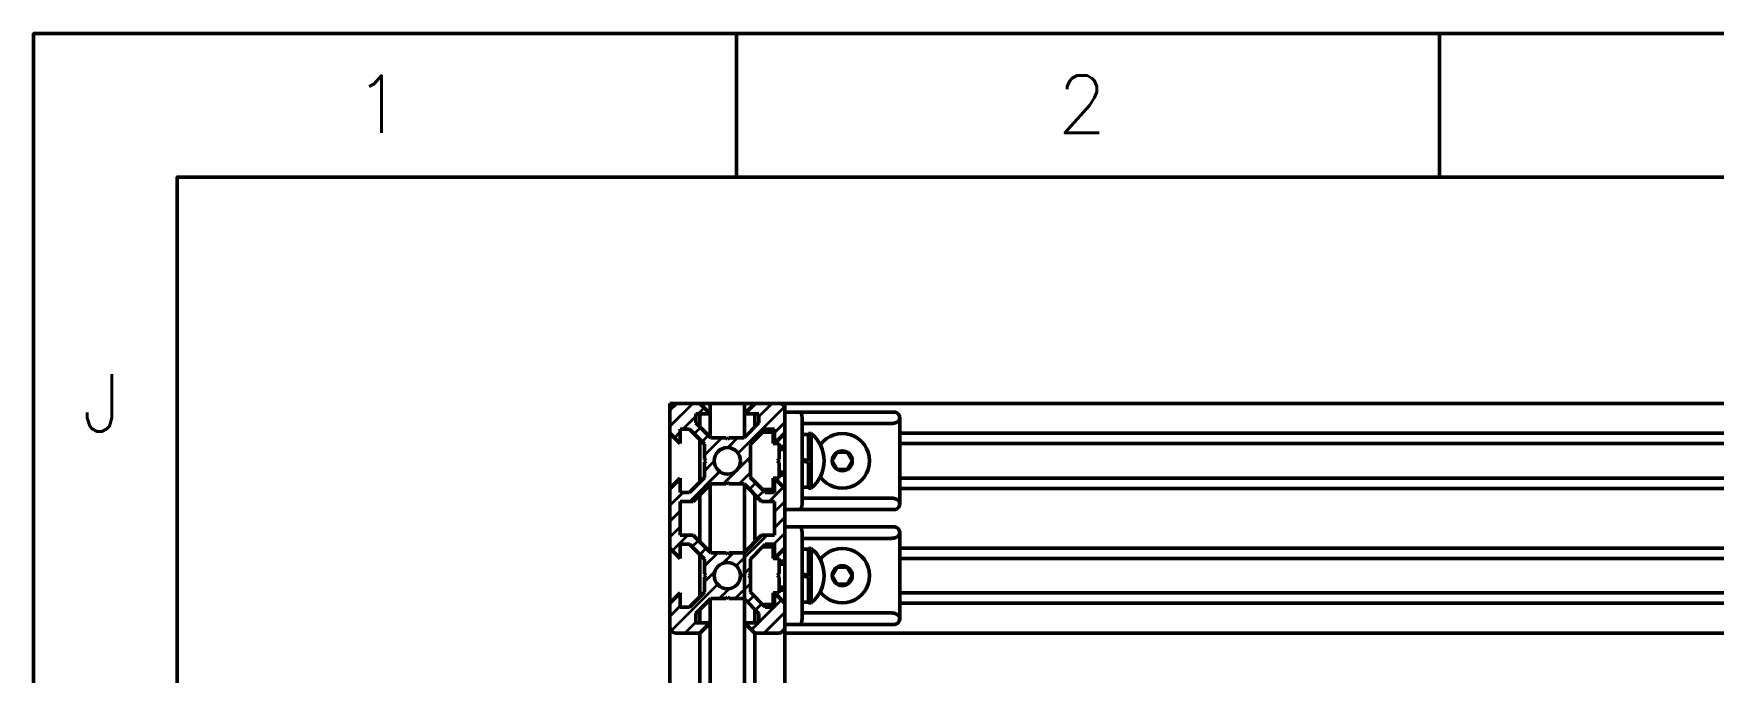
# Model space of a CAD drawing. Extents: x 28090 to 29926, y -10629 to -9321.
# Drawn here: x 28089.9 to 28382.4, y -9432.7 to -9321.4 of the extents above; entities that cross this region are included whole.
import ezdxf

# ---------------------------------------------------------------- set-up
doc = ezdxf.new("R2010")
doc.units = 0
doc.layers.add('Cotas', color=90, linetype='Continuous')
doc.layers.add('Hachura', color=9, linetype='Continuous')
for name, color, linetype, lineweight in [('Fixação e Transmissão', 5, 'Continuous', 50), ('Perfis e Cantoneiras', 2, 'Continuous', 50), ('Peças Usinadas', 120, 'Continuous', 50)]:
    doc.layers.add(name, color=color, linetype=linetype, lineweight=lineweight)
doc.styles.get("Standard").update_dxf_attribs({"font": 'romans.shx'})

msp = doc.modelspace()

# ---------------------------------------------------------------- hatches: boundary and pattern name
at = {"layer": 'Hachura'}
h = msp.add_hatch(dxfattribs=at)
h.set_pattern_fill('JIS_LC_8A', color=256, scale=0.25)
h.paths.add_polyline_path([(28205.203, -9422.468), (28205.903, -9421.768), (28207.703, -9419.968), (28207.803, -9419.868), (28210.453, -9419.868), (28210.703, -9419.618), (28210.953, -9419.868), (28213.603, -9419.868), (28213.703, -9419.968), (28215.503, -9421.768), (28216.203, -9422.468), (28216.203, -9424.068), (28215.503, -9424.068), (28213.703, -9424.068), (28215.503, -9425.868), (28219.703, -9425.868, 0.4142136), (28220.703, -9424.868), (28220.703, -9420.668), (28218.903, -9418.868), (28218.903, -9421.368), (28217.303, -9421.368), (28215.503, -9419.568), (28214.703, -9418.768), (28214.703, -9416.118), (28214.453, -9415.868), (28214.703, -9415.618), (28214.703, -9412.968), (28215.503, -9412.168), (28217.303, -9410.368), (28218.903, -9410.368), (28218.903, -9412.868), (28220.703, -9411.068), (28220.703, -9400.668), (28218.903, -9398.868), (28218.903, -9401.368), (28217.303, -9401.368), (28215.503, -9399.568), (28214.703, -9398.768), (28214.703, -9396.118), (28214.453, -9395.868), (28214.703, -9395.618), (28214.703, -9392.968), (28215.503, -9392.168), (28217.303, -9390.368), (28218.903, -9390.368), (28218.903, -9392.868), (28220.703, -9391.068), (28220.703, -9386.868, 0.4142136), (28219.703, -9385.868), (28215.503, -9385.868), (28213.703, -9387.668), (28215.503, -9387.668), (28216.203, -9387.668), (28216.203, -9389.268), (28215.503, -9389.968), (28213.703, -9391.768), (28213.603, -9391.868), (28210.953, -9391.868), (28210.703, -9392.118), (28210.453, -9391.868), (28207.803, -9391.868), (28207.703, -9391.768), (28205.903, -9389.968), (28205.203, -9389.268), (28205.203, -9387.668), (28205.903, -9387.668), (28207.703, -9387.668), (28205.903, -9385.868), (28201.703, -9385.868, 0.4142136), (28200.703, -9386.868), (28200.703, -9391.068), (28202.503, -9392.868), (28202.503, -9390.368), (28204.103, -9390.368), (28205.903, -9392.168), (28206.703, -9392.968), (28206.703, -9395.618), (28206.953, -9395.868), (28206.703, -9396.118), (28206.703, -9398.768), (28205.903, -9399.568), (28204.103, -9401.368), (28202.503, -9401.368), (28202.503, -9398.868), (28200.703, -9400.668), (28200.703, -9411.068), (28202.503, -9412.868), (28202.503, -9410.368), (28204.103, -9410.368), (28205.903, -9412.168), (28206.703, -9412.968), (28206.703, -9415.618), (28206.953, -9415.868), (28206.703, -9416.118), (28206.703, -9418.768), (28205.903, -9419.568), (28204.103, -9421.368), (28202.503, -9421.368), (28202.503, -9418.868), (28200.703, -9420.668), (28200.703, -9424.868, 0.4142136), (28201.703, -9425.868), (28205.903, -9425.868), (28207.703, -9424.068), (28205.903, -9424.068), (28205.203, -9424.068), (28205.203, -9422.468)])
h.paths.add_polyline_path([(28202.503, -9402.928), (28204.743, -9402.928), (28205.903, -9401.768), (28207.703, -9399.968), (28207.803, -9399.868), (28210.453, -9399.868), (28210.703, -9399.618), (28210.953, -9399.868), (28213.603, -9399.868), (28213.703, -9399.968), (28215.503, -9401.768), (28216.663, -9402.928), (28218.903, -9402.928), (28218.903, -9408.808), (28216.663, -9408.808), (28215.503, -9409.968), (28213.703, -9411.768), (28213.603, -9411.868), (28210.953, -9411.868), (28210.703, -9412.118), (28210.453, -9411.868), (28207.803, -9411.868), (28207.703, -9411.768), (28205.903, -9409.968), (28204.743, -9408.808), (28202.503, -9408.808), (28202.503, -9402.928)], flags=16)
h.paths.add_polyline_path([(28213.003, -9415.868, -1), (28208.403, -9415.868, -1), (28213.003, -9415.868)], flags=16)
h.paths.add_polyline_path([(28213.003, -9395.868, -1), (28208.403, -9395.868, -1), (28213.003, -9395.868)], flags=16)

# ---------------------------------------------------------------- linework, layer by layer
at = {"layer": 'Fixação e Transmissão'}
for p, q in [((28216.803, -9390.868), (28214.703, -9392.968)), ((28214.703, -9392.968), (28214.703, -9398.768)), ((28218.703, -9390.868), (28216.803, -9390.868)), ((28218.703, -9390.868), (28218.703, -9392.868)), ((28219.703, -9392.868), (28218.703, -9392.868)), ((28219.703, -9392.868), (28219.703, -9395.568)), ((28223.703, -9391.268), (28223.703, -9400.468)), ((28224.803, -9391.118), (28224.803, -9395.868)), ((28225.303, -9391.118), (28224.803, -9391.118)), ((28224.803, -9391.268), (28224.803, -9395.868)), ((28225.303, -9391.118), (28225.303, -9400.618)), ((28219.703, -9395.568), (28219.403, -9395.868)), ((28219.703, -9396.168), (28219.403, -9395.868)), ((28220.703, -9393.368), (28219.703, -9393.368)), ((28224.803, -9395.868), (28223.703, -9395.571)), ((28224.803, -9396.166), (28223.703, -9395.868)), ((28229.837, -9394.368), (28228.971, -9395.868)), ((28229.837, -9397.368), (28228.971, -9395.868)), ((28231.569, -9394.368), (28232.435, -9395.868)), ((28231.569, -9397.368), (28232.435, -9395.868)), ((28216.803, -9400.868), (28214.703, -9398.768)), ((28219.703, -9396.168), (28219.703, -9398.868)), ((28220.703, -9398.368), (28219.703, -9398.368)), ((28224.803, -9396.166), (28224.803, -9400.618)), ((28224.803, -9396.166), (28224.803, -9400.468)), ((28229.837, -9397.368), (28229.837, -9397.368)), ((28218.703, -9400.868), (28216.803, -9400.868)), ((28219.703, -9398.868), (28218.703, -9398.868)), ((28218.703, -9398.868), (28218.703, -9400.868)), ((28225.303, -9400.618), (28224.803, -9400.618)), ((28216.803, -9410.868), (28214.703, -9412.968)), ((28214.703, -9412.968), (28214.703, -9418.768)), ((28218.703, -9410.868), (28216.803, -9410.868)), ((28218.703, -9410.868), (28218.703, -9412.868)), ((28219.703, -9412.868), (28218.703, -9412.868)), ((28219.703, -9412.868), (28219.703, -9415.568)), ((28220.703, -9413.368), (28219.703, -9413.368)), ((28223.703, -9411.268), (28223.703, -9420.468)), ((28224.803, -9411.118), (28224.803, -9415.868)), ((28225.303, -9411.118), (28224.803, -9411.118)), ((28224.803, -9411.268), (28224.803, -9415.868)), ((28225.303, -9411.118), (28225.303, -9420.618)), ((28219.703, -9415.568), (28219.403, -9415.868)), ((28219.703, -9416.168), (28219.403, -9415.868)), ((28219.703, -9416.168), (28219.703, -9418.868)), ((28224.803, -9415.868), (28223.703, -9415.571)), ((28224.803, -9416.166), (28223.703, -9415.868)), ((28224.803, -9416.166), (28224.803, -9420.618)), ((28224.803, -9416.166), (28224.803, -9420.468)), ((28229.837, -9414.368), (28228.971, -9415.868)), ((28229.837, -9417.368), (28228.971, -9415.868)), ((28231.569, -9414.368), (28232.435, -9415.868)), ((28231.569, -9417.368), (28232.435, -9415.868)), ((28216.803, -9420.868), (28214.703, -9418.768)), ((28219.703, -9418.868), (28218.703, -9418.868)), ((28218.703, -9418.868), (28218.703, -9420.868)), ((28220.703, -9418.368), (28219.703, -9418.368)), ((28229.837, -9417.368), (28229.837, -9417.368)), ((28218.703, -9420.868), (28216.803, -9420.868)), ((28225.303, -9420.618), (28224.803, -9420.618))]:
    msp.add_line(p, q, dxfattribs=at)
at = {"layer": 'Fixação e Transmissão', "ltscale": 0.1}
for p, q in [((28223.703, -9391.268), (28224.803, -9391.268)), ((28231.569, -9394.368), (28229.837, -9394.368)), ((28231.569, -9397.368), (28229.837, -9397.368)), ((28223.703, -9400.468), (28224.803, -9400.468)), ((28223.703, -9411.268), (28224.803, -9411.268)), ((28231.569, -9414.368), (28229.837, -9414.368)), ((28231.569, -9417.368), (28229.837, -9417.368)), ((28223.703, -9420.468), (28224.803, -9420.468))]:
    msp.add_line(p, q, dxfattribs=at)
at = {"layer": 'Fixação e Transmissão'}
for centre in [(28230.703, -9395.868), (28230.703, -9415.868)]:
    msp.add_circle(centre, 1.732, dxfattribs=at)
for centre, radius, start, end in [((28221.414, -9395.868), 6.139, 309.30765, 50.69235), ((28230.703, -9395.868), 4.75, 216.25467, 143.74533), ((28221.414, -9415.868), 6.139, 309.30765, 50.69235), ((28230.703, -9415.868), 4.75, 216.25467, 143.74533)]:
    msp.add_arc(centre, radius, start, end, dxfattribs=at)
at = {"layer": 'Hachura'}
for p, q in [((28220.703, -9393.868), (28219.703, -9393.868)), ((28220.703, -9397.868), (28219.703, -9397.868)), ((28220.703, -9413.868), (28219.703, -9413.868)), ((28220.703, -9417.868), (28219.703, -9417.868))]:
    msp.add_line(p, q, dxfattribs=at)
at = {"layer": 'Perfis e Cantoneiras'}
for p, q in [((28200.703, -9385.868), (28220.703, -9385.868)), ((28200.703, -9945.868), (28200.703, -9385.868)), ((28200.703, -9391.068), (28200.703, -9386.868)), ((28201.703, -9385.868), (28220.703, -9385.868)), ((28205.903, -9385.868), (28201.703, -9385.868)), ((28207.703, -9387.668), (28205.903, -9385.868)), ((28207.703, -9391.768), (28207.703, -9385.868)), ((28207.703, -9391.768), (28207.703, -9385.868)), ((28213.703, -9387.668), (28215.503, -9385.868)), ((28213.703, -9391.768), (28213.703, -9385.868)), ((28213.703, -9391.768), (28213.703, -9385.868)), ((28219.703, -9385.868), (28215.503, -9385.868)), ((28220.703, -9385.868), (28556.703, -9385.868)), ((28220.703, -9945.868), (28220.703, -9385.868)), ((28220.703, -9387.368), (28220.703, -9385.868)), ((28220.703, -9391.068), (28220.703, -9386.868)), ((28205.203, -9389.268), (28205.203, -9387.668)), ((28207.703, -9387.668), (28205.203, -9387.668)), ((28207.803, -9391.868), (28205.203, -9389.268)), ((28205.903, -9389.968), (28205.903, -9387.668)), ((28205.903, -9389.968), (28205.903, -9387.668)), ((28213.603, -9391.868), (28216.203, -9389.268)), ((28216.203, -9387.668), (28213.703, -9387.668)), ((28215.503, -9389.968), (28215.503, -9387.668)), ((28215.503, -9389.968), (28215.503, -9387.668)), ((28216.203, -9389.268), (28216.203, -9387.668)), ((28202.503, -9392.868), (28200.703, -9391.068)), ((28204.103, -9390.368), (28202.503, -9390.368)), ((28202.503, -9392.868), (28202.503, -9390.368)), ((28206.703, -9392.968), (28204.103, -9390.368)), ((28205.903, -9399.568), (28205.903, -9392.168)), ((28205.903, -9399.568), (28205.903, -9392.168)), ((28206.703, -9395.618), (28206.703, -9392.968)), ((28210.453, -9391.868), (28207.803, -9391.868)), ((28210.703, -9392.118), (28210.453, -9391.868)), ((28210.703, -9392.118), (28210.953, -9391.868)), ((28213.603, -9391.868), (28210.953, -9391.868)), ((28214.703, -9392.968), (28217.303, -9390.368)), ((28214.703, -9395.618), (28214.703, -9392.968)), ((28217.303, -9390.368), (28218.903, -9390.368)), ((28218.903, -9392.868), (28218.903, -9390.368)), ((28218.903, -9392.868), (28220.703, -9391.068)), ((28240.703, -9391.068), (28536.703, -9391.068)), ((28240.703, -9392.868), (28536.703, -9392.868)), ((28206.953, -9395.868), (28206.703, -9395.618)), ((28206.953, -9395.868), (28206.703, -9396.118)), ((28214.453, -9395.868), (28214.703, -9395.618)), ((28214.453, -9395.868), (28214.703, -9396.118)), ((28206.703, -9398.768), (28204.103, -9401.368)), ((28206.703, -9398.768), (28206.703, -9396.118)), ((28214.703, -9398.768), (28214.703, -9396.118)), ((28214.703, -9398.768), (28217.303, -9401.368)), ((28202.503, -9398.868), (28200.703, -9400.668)), ((28200.703, -9411.068), (28200.703, -9400.668)), ((28202.503, -9401.368), (28202.503, -9398.868)), ((28204.103, -9401.368), (28202.503, -9401.368)), ((28207.803, -9399.868), (28204.743, -9402.928)), ((28205.903, -9409.968), (28205.903, -9401.768)), ((28205.903, -9409.968), (28205.903, -9401.768)), ((28207.703, -9411.768), (28207.703, -9399.968)), ((28207.703, -9411.768), (28207.703, -9399.968)), ((28210.453, -9399.868), (28207.803, -9399.868)), ((28210.703, -9399.618), (28210.453, -9399.868)), ((28210.703, -9399.618), (28210.953, -9399.868)), ((28213.603, -9399.868), (28210.953, -9399.868)), ((28213.603, -9399.868), (28216.663, -9402.928)), ((28213.703, -9447.868), (28213.703, -9399.968)), ((28213.703, -9411.768), (28213.703, -9399.968)), ((28215.503, -9409.968), (28215.503, -9401.768)), ((28215.503, -9409.968), (28215.503, -9401.768)), ((28217.303, -9401.368), (28218.903, -9401.368)), ((28218.903, -9401.368), (28218.903, -9398.868)), ((28218.903, -9398.868), (28220.703, -9400.668)), ((28240.703, -9398.868), (28536.703, -9398.868)), ((28240.703, -9400.668), (28536.703, -9400.668)), ((28202.503, -9408.808), (28202.503, -9402.928)), ((28204.743, -9402.928), (28202.503, -9402.928)), ((28216.663, -9402.928), (28218.903, -9402.928)), ((28218.903, -9408.808), (28218.903, -9402.928)), ((28220.703, -9407.368), (28220.703, -9404.368)), ((28204.743, -9408.808), (28202.503, -9408.808)), ((28204.103, -9410.368), (28202.503, -9410.368)), ((28202.503, -9412.868), (28202.503, -9410.368)), ((28206.703, -9412.968), (28204.103, -9410.368)), ((28207.803, -9411.868), (28204.743, -9408.808)), ((28213.603, -9411.868), (28216.663, -9408.808)), ((28214.703, -9412.968), (28217.303, -9410.368)), ((28216.663, -9408.808), (28218.903, -9408.808)), ((28217.303, -9410.368), (28218.903, -9410.368)), ((28218.903, -9412.868), (28218.903, -9410.368)), ((28202.503, -9412.868), (28200.703, -9411.068)), ((28205.903, -9419.568), (28205.903, -9412.168)), ((28205.903, -9419.568), (28205.903, -9412.168)), ((28206.703, -9415.618), (28206.703, -9412.968)), ((28210.453, -9411.868), (28207.803, -9411.868)), ((28210.703, -9412.118), (28210.453, -9411.868)), ((28210.703, -9412.118), (28210.953, -9411.868)), ((28213.603, -9411.868), (28210.953, -9411.868)), ((28214.703, -9415.618), (28214.703, -9412.968)), ((28218.903, -9412.868), (28220.703, -9411.068)), ((28240.703, -9411.068), (28536.703, -9411.068)), ((28240.703, -9412.868), (28536.703, -9412.868)), ((28206.953, -9415.868), (28206.703, -9415.618)), ((28206.953, -9415.868), (28206.703, -9416.118)), ((28206.703, -9418.768), (28206.703, -9416.118)), ((28214.453, -9415.868), (28214.703, -9415.618)), ((28214.453, -9415.868), (28214.703, -9416.118)), ((28214.703, -9418.768), (28214.703, -9416.118)), ((28202.503, -9418.868), (28200.703, -9420.668)), ((28202.503, -9421.368), (28202.503, -9418.868)), ((28206.703, -9418.768), (28204.103, -9421.368)), ((28214.703, -9418.768), (28217.303, -9421.368)), ((28218.903, -9421.368), (28218.903, -9418.868)), ((28218.903, -9418.868), (28220.703, -9420.668)), ((28240.703, -9418.868), (28536.703, -9418.868)), ((28200.703, -9424.868), (28200.703, -9420.668)), ((28204.103, -9421.368), (28202.503, -9421.368)), ((28207.803, -9419.868), (28205.203, -9422.468)), ((28205.903, -9424.068), (28205.903, -9421.768)), ((28205.903, -9424.068), (28205.903, -9421.768)), ((28207.703, -9447.868), (28207.703, -9419.968)), ((28210.453, -9419.868), (28207.803, -9419.868)), ((28210.703, -9419.618), (28210.453, -9419.868)), ((28210.703, -9419.618), (28210.953, -9419.868)), ((28213.603, -9419.868), (28210.953, -9419.868)), ((28213.603, -9419.868), (28216.203, -9422.468)), ((28215.503, -9424.068), (28215.503, -9421.768)), ((28215.503, -9424.068), (28215.503, -9421.768)), ((28217.303, -9421.368), (28218.903, -9421.368)), ((28220.703, -9424.868), (28220.703, -9420.668)), ((28240.703, -9420.668), (28536.703, -9420.668)), ((28205.203, -9422.468), (28205.203, -9424.068)), ((28207.703, -9424.068), (28205.203, -9424.068)), ((28207.703, -9424.068), (28205.903, -9425.868)), ((28216.203, -9424.068), (28213.703, -9424.068)), ((28213.703, -9424.068), (28215.503, -9425.868)), ((28216.203, -9422.468), (28216.203, -9424.068)), ((28205.903, -9425.868), (28201.703, -9425.868)), ((28205.903, -9447.868), (28205.903, -9425.868)), ((28215.503, -9447.868), (28215.503, -9425.868)), ((28219.703, -9425.868), (28215.503, -9425.868)), ((28220.703, -9425.868), (28556.703, -9425.868))]:
    msp.add_line(p, q, dxfattribs=at)
at = {"layer": 'Perfis e Cantoneiras', "color": 30}
for p, q in [((28220.703, -9387.368), (28220.703, -9387.368)), ((28220.703, -9387.368), (28223.289, -9387.368)), ((28223.289, -9387.368), (28220.703, -9387.368)), ((28220.703, -9404.368), (28220.703, -9387.368)), ((28239.703, -9387.368), (28223.289, -9387.368)), ((28223.289, -9387.368), (28239.703, -9387.368)), ((28223.703, -9388.368), (28223.703, -9403.368)), ((28223.703, -9388.368), (28223.703, -9403.368)), ((28223.703, -9389.368), (28239.289, -9389.368)), ((28223.703, -9389.368), (28239.289, -9389.368)), ((28240.703, -9403.368), (28240.703, -9388.368)), ((28240.703, -9403.368), (28240.703, -9388.368)), ((28220.703, -9404.368), (28223.289, -9404.368)), ((28220.703, -9404.368), (28223.289, -9404.368)), ((28223.289, -9404.368), (28239.703, -9404.368)), ((28223.289, -9404.368), (28239.703, -9404.368)), ((28239.289, -9402.368), (28223.703, -9402.368)), ((28223.703, -9402.368), (28239.289, -9402.368)), ((28220.703, -9407.368), (28220.703, -9418.368)), ((28220.703, -9407.368), (28223.289, -9407.368)), ((28223.289, -9407.368), (28220.703, -9407.368)), ((28239.703, -9407.368), (28223.289, -9407.368)), ((28223.289, -9407.368), (28239.703, -9407.368)), ((28220.703, -9413.368), (28220.703, -9408.368)), ((28223.703, -9408.368), (28223.703, -9423.368)), ((28223.703, -9408.368), (28223.703, -9423.368)), ((28223.703, -9409.368), (28239.289, -9409.368)), ((28223.703, -9409.368), (28239.289, -9409.368)), ((28240.703, -9423.368), (28240.703, -9408.368)), ((28240.703, -9423.368), (28240.703, -9408.368)), ((28220.703, -9423.368), (28220.703, -9418.368)), ((28220.703, -9418.368), (28220.703, -9424.368)), ((28220.703, -9424.368), (28223.289, -9424.368)), ((28220.703, -9424.368), (28223.289, -9424.368)), ((28223.289, -9424.368), (28239.703, -9424.368)), ((28223.289, -9424.368), (28239.703, -9424.368)), ((28239.289, -9422.368), (28223.703, -9422.368)), ((28223.703, -9422.368), (28239.289, -9422.368))]:
    msp.add_line(p, q, dxfattribs=at)
at = {"layer": 'Perfis e Cantoneiras'}
for centre in [(28210.703, -9395.868), (28210.703, -9415.868)]:
    msp.add_circle(centre, 2.3, dxfattribs=at)
for centre, start, end in [((28201.703, -9386.868), 90, 180), ((28219.703, -9386.868), 0, 90), ((28201.703, -9424.868), 180, 270), ((28219.703, -9424.868), 270, 360)]:
    msp.add_arc(centre, 1, start, end, dxfattribs=at)
at = {"layer": 'Perfis e Cantoneiras', "color": 30}
for centre, start, end in [((28239.703, -9388.368), 78.75, 90), ((28239.703, -9388.368), 0, 22.5), ((28239.703, -9403.368), 270, 281.25), ((28239.703, -9403.368), 337.5007, 360), ((28239.703, -9408.368), 78.75, 90), ((28239.703, -9408.368), 0, 22.5), ((28239.703, -9423.368), 270, 281.25), ((28239.703, -9423.368), 337.5007, 360)]:
    msp.add_arc(centre, 1, start, end, dxfattribs=at)
for points, degree in [([(28223.289, -9387.368), (28223.343, -9387.372), (28223.37, -9387.388)], 2), ([(28223.37, -9387.388), (28223.343, -9387.372), (28223.289, -9387.368)], 2), ([(28223.37, -9387.388), (28223.414, -9387.41), (28223.448, -9387.445)], 2), ([(28223.448, -9387.445), (28223.414, -9387.41), (28223.37, -9387.388)], 2), ([(28223.448, -9387.445), (28223.53, -9387.532), (28223.582, -9387.661)], 2), ([(28223.582, -9387.661), (28223.53, -9387.532), (28223.448, -9387.445)], 2), ([(28223.582, -9387.661), (28223.642, -9387.809), (28223.672, -9387.986)], 2), ([(28223.672, -9387.986), (28223.642, -9387.809), (28223.582, -9387.661)], 2), ([(28223.672, -9387.986), (28223.703, -9388.172), (28223.703, -9388.368)], 2), ([(28223.703, -9388.368), (28223.703, -9388.172), (28223.672, -9387.986)], 2), ([(28223.703, -9388.564), (28223.703, -9388.368)], 1), ([(28223.703, -9388.368), (28223.703, -9388.565), (28223.703, -9388.751)], 2), ([(28223.703, -9388.751), (28223.703, -9388.927), (28223.703, -9389.075)], 2), ([(28223.703, -9389.076), (28223.704, -9389.205), (28223.703, -9389.292)], 2), ([(28223.703, -9389.292), (28223.703, -9389.327), (28223.703, -9389.349)], 2), ([(28223.703, -9389.349), (28223.703, -9389.365), (28223.703, -9389.368)], 2), ([(28239.289, -9389.368), (28239.474, -9389.365), (28239.565, -9389.349)], 2), ([(28239.565, -9389.349), (28239.428, -9389.368), (28239.289, -9389.368)], 2), ([(28239.565, -9389.349), (28239.716, -9389.327), (28239.83, -9389.292)], 2), ([(28239.83, -9389.292), (28239.701, -9389.33), (28239.565, -9389.349)], 2), ([(28239.898, -9387.388), (28239.834, -9387.372), (28239.703, -9387.368)], 2), ([(28239.703, -9387.368), (28239.834, -9387.372), (28239.898, -9387.388)], 2), ([(28239.898, -9387.388), (28239.802, -9387.369), (28239.704, -9387.368)], 2), ([(28239.83, -9389.292), (28240.112, -9389.205), (28240.289, -9389.076)], 2), ([(28240.075, -9389.2), (28239.959, -9389.255), (28239.83, -9389.292)], 2), ([(28240.086, -9387.445), (28240.005, -9387.41), (28239.898, -9387.388)], 2), ([(28239.898, -9387.388), (28240.005, -9387.41), (28240.086, -9387.445)], 2), ([(28240.086, -9387.445), (28239.996, -9387.407), (28239.9, -9387.388)], 2), ([(28240.289, -9389.076), (28240.19, -9389.145), (28240.075, -9389.2)], 2), ([(28240.41, -9387.661), (28240.285, -9387.532), (28240.086, -9387.445)], 2), ([(28240.086, -9387.445), (28240.285, -9387.532), (28240.41, -9387.661)], 2), ([(28240.259, -9387.537), (28240.177, -9387.483), (28240.087, -9387.445)], 2), ([(28240.41, -9387.661), (28240.34, -9387.592), (28240.259, -9387.537)], 2), ([(28240.289, -9389.076), (28240.494, -9388.928), (28240.595, -9388.751)], 2), ([(28240.465, -9388.924), (28240.387, -9389.006), (28240.289, -9389.076)], 2), ([(28240.534, -9387.813), (28240.48, -9387.731), (28240.41, -9387.661)], 2), ([(28240.627, -9387.986), (28240.555, -9387.809), (28240.41, -9387.661)], 2), ([(28240.41, -9387.661), (28240.555, -9387.809), (28240.627, -9387.986)], 2), ([(28240.595, -9388.751), (28240.542, -9388.842), (28240.465, -9388.924)], 2), ([(28240.627, -9387.986), (28240.589, -9387.895), (28240.534, -9387.813)], 2), ([(28240.595, -9388.751), (28240.703, -9388.565), (28240.703, -9388.368)], 2), ([(28240.676, -9388.564), (28240.649, -9388.66), (28240.595, -9388.751)], 2), ([(28240.684, -9388.172), (28240.664, -9388.076), (28240.627, -9387.986)], 2), ([(28240.703, -9388.368), (28240.703, -9388.172), (28240.627, -9387.986)], 2), ([(28240.627, -9387.986), (28240.703, -9388.172), (28240.703, -9388.368)], 2), ([(28240.703, -9388.368), (28240.703, -9388.467), (28240.676, -9388.564)], 2), ([(28240.703, -9388.368), (28240.703, -9388.271), (28240.684, -9388.175)], 2), ([(28219.703, -9393.868), (28219.703, -9393.868), (28219.703, -9393.926)], 2), ([(28219.703, -9393.868), (28220.703, -9393.868)], 1), ([(28219.703, -9393.926), (28219.703, -9393.983), (28219.703, -9394.088)], 2), ([(28219.703, -9394.088), (28219.703, -9394.194), (28219.703, -9394.331)], 2), ([(28219.703, -9394.331), (28219.703, -9394.469), (28219.703, -9394.618)], 2), ([(28219.703, -9397.118), (28219.703, -9397.268), (28219.703, -9397.406)], 2), ([(28219.703, -9397.406), (28219.703, -9397.543), (28219.703, -9397.649)], 2), ([(28219.703, -9397.649), (28219.703, -9397.754), (28219.703, -9397.811)], 2), ([(28219.703, -9397.811), (28219.703, -9397.868), (28219.703, -9397.868)], 2), ([(28219.703, -9397.868), (28220.703, -9397.868)], 1), ([(28223.37, -9404.349), (28223.343, -9404.365), (28223.289, -9404.368)], 2), ([(28223.289, -9404.368), (28223.343, -9404.365), (28223.37, -9404.349)], 2), ([(28223.448, -9404.292), (28223.414, -9404.327), (28223.37, -9404.349)], 2), ([(28223.37, -9404.349), (28223.414, -9404.327), (28223.448, -9404.292)], 2), ([(28223.582, -9404.076), (28223.53, -9404.205), (28223.448, -9404.292)], 2), ([(28223.448, -9404.292), (28223.53, -9404.205), (28223.582, -9404.076)], 2), ([(28223.672, -9403.751), (28223.642, -9403.928), (28223.582, -9404.076)], 2), ([(28223.582, -9404.076), (28223.642, -9403.928), (28223.672, -9403.751)], 2), ([(28223.703, -9403.368), (28223.703, -9403.565), (28223.672, -9403.751)], 2), ([(28223.672, -9403.751), (28223.703, -9403.565), (28223.703, -9403.368)], 2), ([(28223.703, -9402.368), (28223.703, -9402.372), (28223.703, -9402.388)], 2), ([(28223.703, -9402.388), (28223.703, -9402.41), (28223.703, -9402.445)], 2), ([(28223.703, -9402.445), (28223.704, -9402.532), (28223.703, -9402.661)], 2), ([(28223.703, -9402.662), (28223.703, -9402.81), (28223.703, -9402.986)], 2), ([(28223.703, -9402.986), (28223.703, -9403.172), (28223.703, -9403.368)], 2), ([(28223.703, -9403.368), (28223.703, -9403.173)], 1), ([(28239.565, -9402.388), (28239.474, -9402.372), (28239.289, -9402.368)], 2), ([(28239.289, -9402.368), (28239.428, -9402.368), (28239.565, -9402.388)], 2), ([(28239.83, -9402.445), (28239.716, -9402.41), (28239.565, -9402.388)], 2), ([(28239.565, -9402.388), (28239.701, -9402.407), (28239.83, -9402.445)], 2), ([(28239.703, -9404.368), (28239.834, -9404.365), (28239.898, -9404.349)], 2), ([(28239.898, -9404.349), (28239.834, -9404.365), (28239.703, -9404.368)], 2), ([(28239.704, -9404.368), (28239.802, -9404.368), (28239.898, -9404.349)], 2), ([(28240.289, -9402.661), (28240.112, -9402.532), (28239.83, -9402.445)], 2), ([(28239.83, -9402.445), (28239.959, -9402.482), (28240.075, -9402.537)], 2), ([(28239.898, -9404.349), (28239.995, -9404.33), (28240.086, -9404.292)], 2), ([(28239.898, -9404.349), (28240.005, -9404.327), (28240.086, -9404.292)], 2), ([(28240.086, -9404.292), (28240.005, -9404.327), (28239.898, -9404.349)], 2), ([(28240.075, -9402.537), (28240.19, -9402.592), (28240.289, -9402.661)], 2), ([(28240.086, -9404.292), (28240.285, -9404.205), (28240.41, -9404.076)], 2), ([(28240.41, -9404.076), (28240.285, -9404.205), (28240.086, -9404.292)], 2), ([(28240.086, -9404.292), (28240.177, -9404.255), (28240.259, -9404.2)], 2), ([(28240.259, -9404.2), (28240.34, -9404.145), (28240.41, -9404.076)], 2), ([(28240.595, -9402.986), (28240.494, -9402.809), (28240.289, -9402.661)], 2), ([(28240.289, -9402.661), (28240.387, -9402.731), (28240.465, -9402.813)], 2), ([(28240.41, -9404.076), (28240.555, -9403.928), (28240.627, -9403.751)], 2), ([(28240.627, -9403.751), (28240.555, -9403.928), (28240.41, -9404.076)], 2), ([(28240.41, -9404.076), (28240.48, -9404.006), (28240.534, -9403.924)], 2), ([(28240.465, -9402.813), (28240.542, -9402.895), (28240.595, -9402.986)], 2), ([(28240.534, -9403.924), (28240.589, -9403.842), (28240.627, -9403.751)], 2), ([(28240.703, -9403.368), (28240.703, -9403.172), (28240.595, -9402.986)], 2), ([(28240.595, -9402.986), (28240.649, -9403.077), (28240.676, -9403.173)], 2), ([(28240.627, -9403.751), (28240.703, -9403.565), (28240.703, -9403.368)], 2), ([(28240.703, -9403.368), (28240.703, -9403.565), (28240.627, -9403.751)], 2), ([(28240.627, -9403.751), (28240.664, -9403.661), (28240.684, -9403.565)], 2), ([(28240.676, -9403.173), (28240.703, -9403.27), (28240.703, -9403.368)], 2), ([(28240.684, -9403.564), (28240.703, -9403.467), (28240.703, -9403.368)], 2), ([(28223.289, -9407.368), (28223.343, -9407.372), (28223.37, -9407.388)], 2), ([(28223.37, -9407.388), (28223.343, -9407.372), (28223.289, -9407.368)], 2), ([(28223.37, -9407.388), (28223.414, -9407.41), (28223.448, -9407.445)], 2), ([(28223.448, -9407.445), (28223.414, -9407.41), (28223.37, -9407.388)], 2), ([(28223.448, -9407.445), (28223.53, -9407.532), (28223.582, -9407.661)], 2), ([(28223.582, -9407.661), (28223.53, -9407.532), (28223.448, -9407.445)], 2), ([(28239.898, -9407.388), (28239.834, -9407.372), (28239.703, -9407.368)], 2), ([(28239.703, -9407.368), (28239.834, -9407.372), (28239.898, -9407.388)], 2), ([(28239.898, -9407.388), (28239.802, -9407.369), (28239.704, -9407.368)], 2), ([(28240.086, -9407.445), (28240.005, -9407.41), (28239.898, -9407.388)], 2), ([(28239.898, -9407.388), (28240.005, -9407.41), (28240.086, -9407.445)], 2), ([(28240.086, -9407.445), (28239.996, -9407.407), (28239.9, -9407.388)], 2), ([(28240.41, -9407.661), (28240.285, -9407.532), (28240.086, -9407.445)], 2), ([(28240.086, -9407.445), (28240.285, -9407.532), (28240.41, -9407.661)], 2), ([(28240.259, -9407.537), (28240.177, -9407.483), (28240.087, -9407.445)], 2), ([(28240.41, -9407.661), (28240.34, -9407.592), (28240.259, -9407.537)], 2), ([(28223.582, -9407.661), (28223.642, -9407.809), (28223.672, -9407.986)], 2), ([(28223.672, -9407.986), (28223.642, -9407.809), (28223.582, -9407.661)], 2), ([(28223.672, -9407.986), (28223.703, -9408.172), (28223.703, -9408.368)], 2), ([(28223.703, -9408.368), (28223.703, -9408.172), (28223.672, -9407.986)], 2), ([(28223.703, -9408.564), (28223.703, -9408.368)], 1), ([(28223.703, -9408.368), (28223.703, -9408.565), (28223.703, -9408.751)], 2), ([(28223.703, -9408.751), (28223.703, -9408.927), (28223.703, -9409.075)], 2), ([(28223.703, -9409.076), (28223.704, -9409.205), (28223.703, -9409.292)], 2), ([(28223.703, -9409.292), (28223.703, -9409.327), (28223.703, -9409.349)], 2), ([(28223.703, -9409.349), (28223.703, -9409.365), (28223.703, -9409.368)], 2), ([(28239.289, -9409.368), (28239.474, -9409.365), (28239.565, -9409.349)], 2), ([(28239.565, -9409.349), (28239.428, -9409.368), (28239.289, -9409.368)], 2), ([(28239.565, -9409.349), (28239.716, -9409.327), (28239.83, -9409.292)], 2), ([(28239.83, -9409.292), (28239.701, -9409.33), (28239.565, -9409.349)], 2), ([(28239.83, -9409.292), (28240.112, -9409.205), (28240.289, -9409.076)], 2), ([(28240.075, -9409.2), (28239.959, -9409.255), (28239.83, -9409.292)], 2), ([(28240.289, -9409.076), (28240.19, -9409.145), (28240.075, -9409.2)], 2), ([(28240.289, -9409.076), (28240.494, -9408.928), (28240.595, -9408.751)], 2), ([(28240.465, -9408.924), (28240.387, -9409.006), (28240.289, -9409.076)], 2), ([(28240.534, -9407.813), (28240.48, -9407.731), (28240.41, -9407.661)], 2), ([(28240.627, -9407.986), (28240.555, -9407.809), (28240.41, -9407.661)], 2), ([(28240.41, -9407.661), (28240.555, -9407.809), (28240.627, -9407.986)], 2), ([(28240.595, -9408.751), (28240.542, -9408.842), (28240.465, -9408.924)], 2), ([(28240.627, -9407.986), (28240.589, -9407.895), (28240.534, -9407.813)], 2), ([(28240.595, -9408.751), (28240.703, -9408.565), (28240.703, -9408.368)], 2), ([(28240.676, -9408.564), (28240.649, -9408.66), (28240.595, -9408.751)], 2), ([(28240.684, -9408.172), (28240.664, -9408.076), (28240.627, -9407.986)], 2), ([(28240.703, -9408.368), (28240.703, -9408.172), (28240.627, -9407.986)], 2), ([(28240.627, -9407.986), (28240.703, -9408.172), (28240.703, -9408.368)], 2), ([(28240.703, -9408.368), (28240.703, -9408.467), (28240.676, -9408.564)], 2), ([(28240.703, -9408.368), (28240.703, -9408.271), (28240.684, -9408.175)], 2), ([(28219.703, -9413.868), (28219.703, -9413.868), (28219.703, -9413.926)], 2), ([(28219.703, -9413.868), (28220.703, -9413.868)], 1), ([(28219.703, -9413.868), (28219.703, -9413.868), (28219.703, -9413.926)], 2), ([(28219.703, -9413.868), (28220.703, -9413.868)], 1), ([(28219.703, -9413.926), (28219.703, -9413.983), (28219.703, -9414.088)], 2), ([(28219.703, -9413.926), (28219.703, -9413.983), (28219.703, -9414.088)], 2), ([(28219.703, -9414.088), (28219.703, -9414.194), (28219.703, -9414.331)], 2), ([(28219.703, -9414.088), (28219.703, -9414.194), (28219.703, -9414.331)], 2), ([(28219.703, -9414.331), (28219.703, -9414.469), (28219.703, -9414.618)], 2), ([(28219.703, -9414.331), (28219.703, -9414.469), (28219.703, -9414.618)], 2), ([(28219.703, -9417.118), (28219.703, -9417.268), (28219.703, -9417.406)], 2), ([(28219.703, -9417.406), (28219.703, -9417.543), (28219.703, -9417.649)], 2), ([(28219.703, -9417.406), (28219.703, -9417.543), (28219.703, -9417.649)], 2), ([(28219.703, -9417.649), (28219.703, -9417.754), (28219.703, -9417.811)], 2), ([(28219.703, -9417.649), (28219.703, -9417.754), (28219.703, -9417.811)], 2), ([(28219.703, -9417.811), (28219.703, -9417.868), (28219.703, -9417.868)], 2), ([(28219.703, -9417.811), (28219.703, -9417.868), (28219.703, -9417.868)], 2), ([(28219.703, -9417.868), (28220.703, -9417.868)], 1), ([(28219.703, -9417.868), (28220.703, -9417.868)], 1), ([(28223.37, -9424.349), (28223.343, -9424.365), (28223.289, -9424.368)], 2), ([(28223.289, -9424.368), (28223.343, -9424.365), (28223.37, -9424.349)], 2), ([(28223.448, -9424.292), (28223.414, -9424.327), (28223.37, -9424.349)], 2), ([(28223.37, -9424.349), (28223.414, -9424.327), (28223.448, -9424.292)], 2), ([(28223.582, -9424.076), (28223.53, -9424.205), (28223.448, -9424.292)], 2), ([(28223.448, -9424.292), (28223.53, -9424.205), (28223.582, -9424.076)], 2), ([(28223.672, -9423.751), (28223.642, -9423.928), (28223.582, -9424.076)], 2), ([(28223.582, -9424.076), (28223.642, -9423.928), (28223.672, -9423.751)], 2), ([(28223.703, -9423.368), (28223.703, -9423.565), (28223.672, -9423.751)], 2), ([(28223.672, -9423.751), (28223.703, -9423.565), (28223.703, -9423.368)], 2), ([(28223.703, -9422.368), (28223.703, -9422.372), (28223.703, -9422.388)], 2), ([(28223.703, -9422.388), (28223.703, -9422.41), (28223.703, -9422.445)], 2), ([(28223.703, -9422.445), (28223.704, -9422.532), (28223.703, -9422.661)], 2), ([(28223.703, -9422.662), (28223.703, -9422.81), (28223.703, -9422.986)], 2), ([(28223.703, -9422.986), (28223.703, -9423.172), (28223.703, -9423.368)], 2), ([(28223.703, -9423.368), (28223.703, -9423.173)], 1), ([(28239.565, -9422.388), (28239.474, -9422.372), (28239.289, -9422.368)], 2), ([(28239.289, -9422.368), (28239.428, -9422.368), (28239.565, -9422.388)], 2), ([(28239.83, -9422.445), (28239.716, -9422.41), (28239.565, -9422.388)], 2), ([(28239.565, -9422.388), (28239.701, -9422.407), (28239.83, -9422.445)], 2), ([(28239.703, -9424.368), (28239.834, -9424.365), (28239.898, -9424.349)], 2), ([(28239.898, -9424.349), (28239.834, -9424.365), (28239.703, -9424.368)], 2), ([(28239.704, -9424.368), (28239.802, -9424.368), (28239.898, -9424.349)], 2), ([(28240.289, -9422.661), (28240.112, -9422.532), (28239.83, -9422.445)], 2), ([(28239.83, -9422.445), (28239.959, -9422.482), (28240.075, -9422.537)], 2), ([(28239.898, -9424.349), (28239.995, -9424.33), (28240.086, -9424.292)], 2), ([(28239.898, -9424.349), (28240.005, -9424.327), (28240.086, -9424.292)], 2), ([(28240.086, -9424.292), (28240.005, -9424.327), (28239.898, -9424.349)], 2), ([(28240.075, -9422.537), (28240.19, -9422.592), (28240.289, -9422.661)], 2), ([(28240.086, -9424.292), (28240.285, -9424.205), (28240.41, -9424.076)], 2), ([(28240.41, -9424.076), (28240.285, -9424.205), (28240.086, -9424.292)], 2), ([(28240.086, -9424.292), (28240.177, -9424.255), (28240.259, -9424.2)], 2), ([(28240.259, -9424.2), (28240.34, -9424.145), (28240.41, -9424.076)], 2), ([(28240.595, -9422.986), (28240.494, -9422.809), (28240.289, -9422.661)], 2), ([(28240.289, -9422.661), (28240.387, -9422.731), (28240.465, -9422.813)], 2), ([(28240.41, -9424.076), (28240.555, -9423.928), (28240.627, -9423.751)], 2), ([(28240.627, -9423.751), (28240.555, -9423.928), (28240.41, -9424.076)], 2), ([(28240.41, -9424.076), (28240.48, -9424.006), (28240.534, -9423.924)], 2), ([(28240.465, -9422.813), (28240.542, -9422.895), (28240.595, -9422.986)], 2), ([(28240.534, -9423.924), (28240.589, -9423.842), (28240.627, -9423.751)], 2), ([(28240.703, -9423.368), (28240.703, -9423.172), (28240.595, -9422.986)], 2), ([(28240.595, -9422.986), (28240.649, -9423.077), (28240.676, -9423.173)], 2), ([(28240.627, -9423.751), (28240.703, -9423.565), (28240.703, -9423.368)], 2), ([(28240.703, -9423.368), (28240.703, -9423.565), (28240.627, -9423.751)], 2), ([(28240.627, -9423.751), (28240.664, -9423.661), (28240.684, -9423.565)], 2), ([(28240.676, -9423.173), (28240.703, -9423.27), (28240.703, -9423.368)], 2), ([(28240.684, -9423.564), (28240.703, -9423.467), (28240.703, -9423.368)], 2)]:
    msp.add_open_spline(points, degree=degree, dxfattribs=at)
for points, knots in [([(28219.703, -9393.868), (28219.703, -9393.87), (28219.703, -9393.872), (28219.703, -9393.873), (28219.703, -9393.878), (28219.703, -9393.883), (28219.703, -9393.887), (28219.703, -9393.895), (28219.703, -9393.903), (28219.703, -9393.911), (28219.703, -9393.921), (28219.703, -9393.932), (28219.703, -9393.943), (28219.703, -9393.956), (28219.703, -9393.97), (28219.703, -9393.983), (28219.703, -9394.015), (28219.703, -9394.049), (28219.703, -9394.088), (28219.703, -9394.228), (28219.703, -9394.422), (28219.703, -9394.618)], [1.5708, 1.5708, 1.5708, 1.5708, 1.683, 1.683, 1.683, 1.7952, 1.7952, 1.7952, 1.9074, 1.9074, 1.9074, 2.0196, 2.0196, 2.0196, 2.1318, 2.1318, 2.1318, 2.35619, 2.35619, 2.35619, 3.14159, 3.14159, 3.14159, 3.14159]), ([(28219.703, -9397.118), (28219.703, -9397.315), (28219.703, -9397.509), (28219.703, -9397.649), (28219.703, -9397.668), (28219.703, -9397.686), (28219.703, -9397.705), (28219.703, -9397.739), (28219.703, -9397.769), (28219.703, -9397.794), (28219.703, -9397.805), (28219.703, -9397.816), (28219.703, -9397.826), (28219.703, -9397.834), (28219.703, -9397.842), (28219.703, -9397.85), (28219.703, -9397.854), (28219.703, -9397.859), (28219.703, -9397.864), (28219.703, -9397.865), (28219.703, -9397.867), (28219.703, -9397.868)], [0, 0, 0, 0, 0.785398, 0.785398, 0.785398, 0.897598, 0.897598, 0.897598, 1.122, 1.122, 1.122, 1.2342, 1.2342, 1.2342, 1.3464, 1.3464, 1.3464, 1.4586, 1.4586, 1.4586, 1.5708, 1.5708, 1.5708, 1.5708]), ([(28219.703, -9413.868), (28219.703, -9413.87), (28219.703, -9413.872), (28219.703, -9413.873), (28219.703, -9413.878), (28219.703, -9413.883), (28219.703, -9413.887), (28219.703, -9413.895), (28219.703, -9413.903), (28219.703, -9413.911), (28219.703, -9413.921), (28219.703, -9413.932), (28219.703, -9413.943), (28219.703, -9413.956), (28219.703, -9413.97), (28219.703, -9413.983), (28219.703, -9414.015), (28219.703, -9414.049), (28219.703, -9414.088), (28219.703, -9414.228), (28219.703, -9414.422), (28219.703, -9414.618)], [1.5708, 1.5708, 1.5708, 1.5708, 1.683, 1.683, 1.683, 1.7952, 1.7952, 1.7952, 1.9074, 1.9074, 1.9074, 2.0196, 2.0196, 2.0196, 2.1318, 2.1318, 2.1318, 2.35619, 2.35619, 2.35619, 3.14159, 3.14159, 3.14159, 3.14159]), ([(28219.703, -9413.868), (28219.703, -9413.87), (28219.703, -9413.872), (28219.703, -9413.873), (28219.703, -9413.878), (28219.703, -9413.883), (28219.703, -9413.887), (28219.703, -9413.895), (28219.703, -9413.903), (28219.703, -9413.911), (28219.703, -9413.921), (28219.703, -9413.932), (28219.703, -9413.943), (28219.703, -9413.956), (28219.703, -9413.97), (28219.703, -9413.983), (28219.703, -9414.015), (28219.703, -9414.049), (28219.703, -9414.088), (28219.703, -9414.228), (28219.703, -9414.422), (28219.703, -9414.618)], [1.5708, 1.5708, 1.5708, 1.5708, 1.683, 1.683, 1.683, 1.7952, 1.7952, 1.7952, 1.9074, 1.9074, 1.9074, 2.0196, 2.0196, 2.0196, 2.1318, 2.1318, 2.1318, 2.35619, 2.35619, 2.35619, 3.14159, 3.14159, 3.14159, 3.14159]), ([(28219.703, -9417.118), (28219.703, -9417.315), (28219.703, -9417.509), (28219.703, -9417.649), (28219.703, -9417.668), (28219.703, -9417.686), (28219.703, -9417.705), (28219.703, -9417.739), (28219.703, -9417.769), (28219.703, -9417.794), (28219.703, -9417.805), (28219.703, -9417.816), (28219.703, -9417.826), (28219.703, -9417.834), (28219.703, -9417.842), (28219.703, -9417.85), (28219.703, -9417.854), (28219.703, -9417.859), (28219.703, -9417.864), (28219.703, -9417.865), (28219.703, -9417.867), (28219.703, -9417.868)], [0, 0, 0, 0, 0.785398, 0.785398, 0.785398, 0.897598, 0.897598, 0.897598, 1.122, 1.122, 1.122, 1.2342, 1.2342, 1.2342, 1.3464, 1.3464, 1.3464, 1.4586, 1.4586, 1.4586, 1.5708, 1.5708, 1.5708, 1.5708]), ([(28219.703, -9417.118), (28219.703, -9417.315), (28219.703, -9417.509), (28219.703, -9417.649), (28219.703, -9417.668), (28219.703, -9417.686), (28219.703, -9417.705), (28219.703, -9417.739), (28219.703, -9417.769), (28219.703, -9417.794), (28219.703, -9417.805), (28219.703, -9417.816), (28219.703, -9417.826), (28219.703, -9417.834), (28219.703, -9417.842), (28219.703, -9417.85), (28219.703, -9417.854), (28219.703, -9417.859), (28219.703, -9417.864), (28219.703, -9417.865), (28219.703, -9417.867), (28219.703, -9417.868)], [0, 0, 0, 0, 0.785398, 0.785398, 0.785398, 0.897598, 0.897598, 0.897598, 1.122, 1.122, 1.122, 1.2342, 1.2342, 1.2342, 1.3464, 1.3464, 1.3464, 1.4586, 1.4586, 1.4586, 1.5708, 1.5708, 1.5708, 1.5708])]:
    msp.add_open_spline(points, degree=3, knots=knots, dxfattribs=at)
at = {"layer": 'Peças Usinadas'}
for p, q in [((28212.306, -9321.442), (28212.306, -9346.442)), ((28334.688, -9321.442), (28334.688, -9346.442))]:
    msp.add_line(p, q, dxfattribs=at)
at = {"layer": 'Peças Usinadas', "flags": 128}
msp.add_lwpolyline([(28089.925, -10628.591), (29925.654, -10628.591), (29925.654, -9321.442), (28089.925, -9321.442)], close=True, dxfattribs=at)
msp.add_lwpolyline([(28114.925, -10603.591), (29900.654, -10603.591), (29900.654, -9346.442), (28114.925, -9346.442), (28114.925, -10603.591)], dxfattribs=at)

# ---------------------------------------------------------------- texts
at = {"layer": 'Cotas'}
for s, p in [('1', (28145.787, -9338.749)), ('2', (28268.169, -9338.749)), ('J', (28098.403, -9390.758))]:
    msp.add_text(s, height=10, dxfattribs=at).set_placement(p)

doc.saveas('drawing.dxf')
